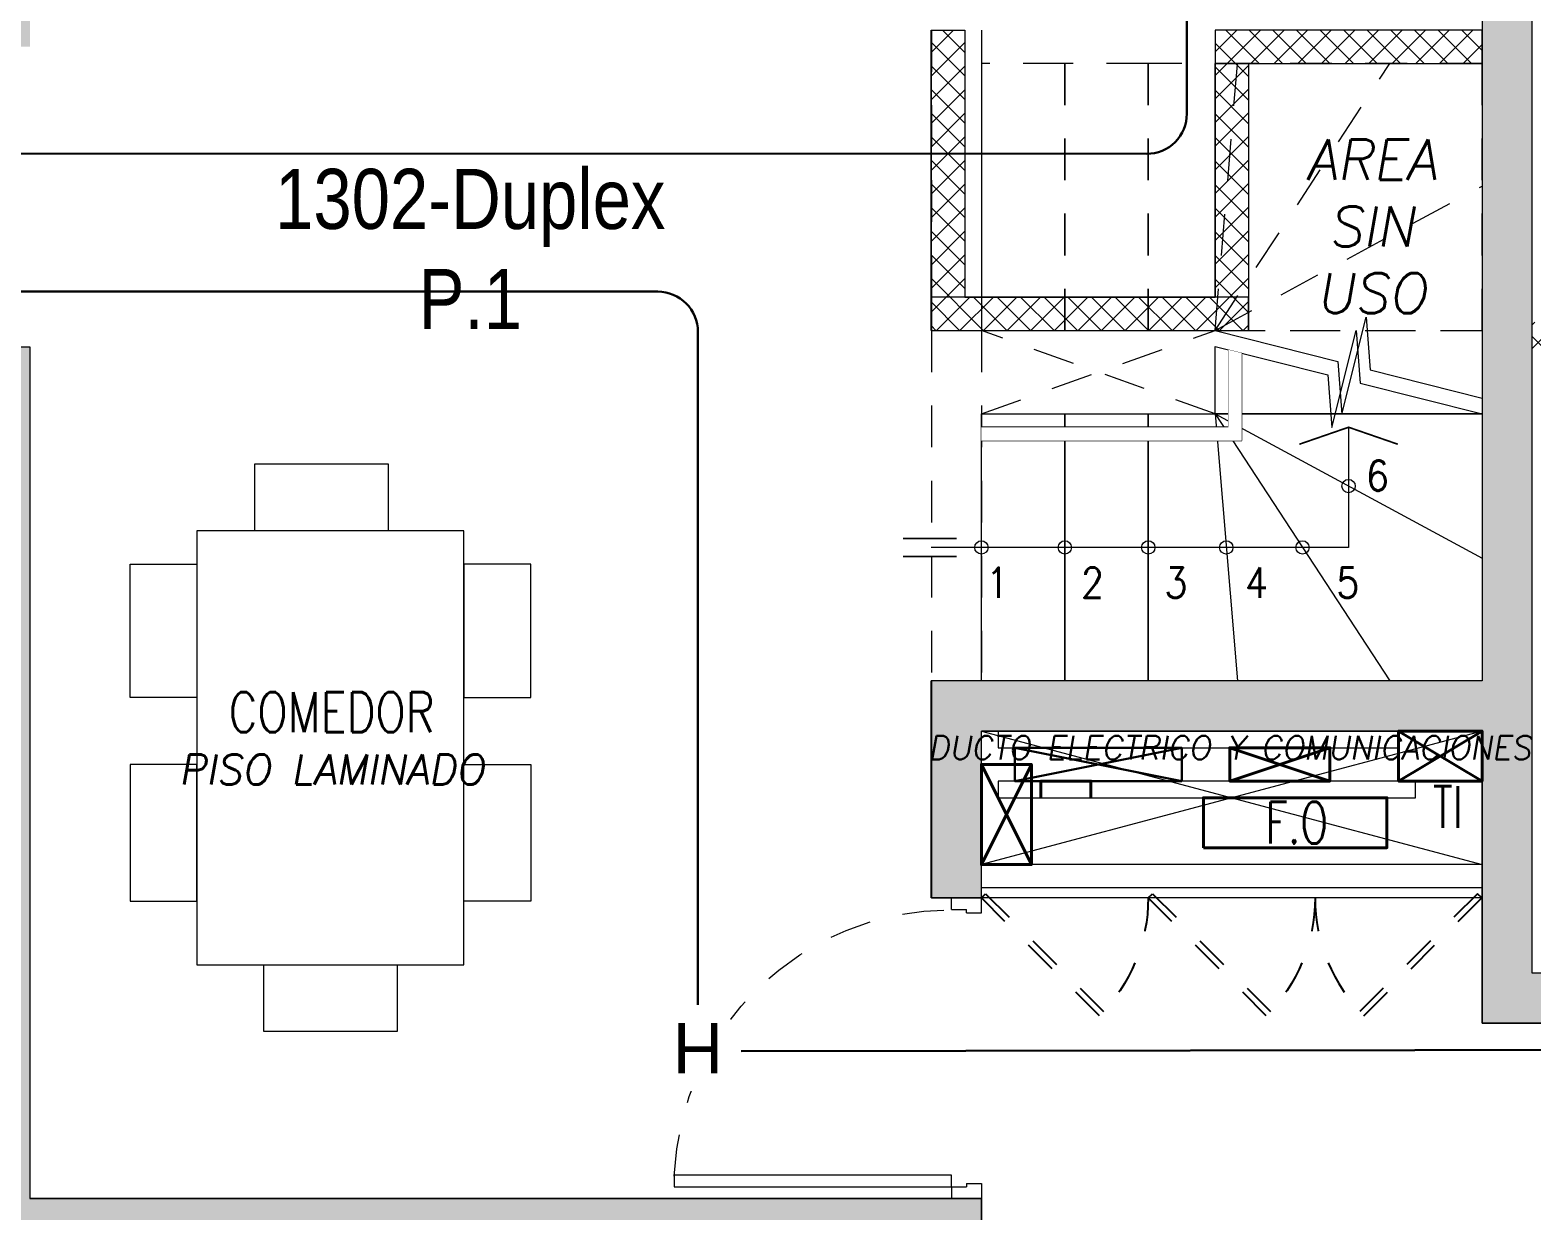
# Model space of a CAD drawing. Header units: millimetres. Extents: x -3 to 53, y -110 to 39.
# Drawn here: x 6 to 10.499, y -48.07 to -44.532 of the extents above; entities that cross this region are included whole.
import ezdxf
from ezdxf import colors
from ezdxf.entities.mleader import LeaderData, LeaderLine
from ezdxf.enums import TextEntityAlignment as Align
from ezdxf.math import Vec2, Vec3

# ---------------------------------------------------------------- set-up
doc = ezdxf.new("R2010")
doc.units = ezdxf.units.MM
doc.set_wipeout_variables(frame=1)
doc.linetypes.add('HIDDEN', pattern=[0.375, 0.25, -0.125])
doc.linetypes.add('HIDDEN2', pattern=[0.1875, 0.125, -0.0625])
for name, color, linetype in [('A-BARANDAS', 8, 'Continuous'), ('A-EST HATCH', 8, 'Continuous'), ('A-EST PLACAS', 8, 'Continuous'), ('A-EST VIGAS', 8, 'HIDDEN2'), ('A-LINEAS', 8, 'Continuous'), ('A-MURO BAJO', 8, 'Continuous'), ('A-MURO_P10', 8, 'Continuous'), ('A-NUMERACIONDEP', 8, 'Continuous'), ('A-PROYECCIONES', 8, 'HIDDEN2'), ('A-TEXTO-ACABADO PISO', 8, 'Continuous'), ('A-TEXTO-INDICACIONES', 8, 'Continuous'), ('DLP_MOBILIARIO', 8, 'Continuous'), ('DLP_TEXTO AMBIENTE', 8, 'Continuous')]:
    doc.layers.add(name, color=color, linetype=linetype)
for name, color, linetype, lineweight in [('A-MUROS', 8, 'Continuous', 30), ('MQ.BANDEJA DE COMUNICACIONES', 8, 'Continuous', 40), ('MQ.BANDEJA ELECTRICA', 8, 'Continuous', 30), ('MQ.CANALI DYA', 3, 'LINEAPERPEN', 30), ('MQ.DETECTOR HUMO', 5, 'Continuous', 30), ('MQ.PRENSAESTOPA', 8, 'Continuous', 40), ('MQ.TEXTO GENERAL', 255, 'Continuous', 40)]:
    doc.layers.add(name, color=color, linetype=linetype, lineweight=lineweight)
doc.styles.add('MQTEXTO', font='romans.shx')
doc.styles.add('R80', font='ARIALN.TTF', dxfattribs={"height": 2.03})
doc.styles.add('ROMANS', font='ROMANS.shx', dxfattribs={"oblique": 10})
doc.styles.get("Standard").update_dxf_attribs({"font": 'arial.ttf'})
doc.linetypes.add('LINEAPERPEN', pattern='A,0.75,-0.2,["I",Standard,S=0.12,R=0.09,X=0,Y=-0.06],-0.25', length=1.2)

# ---------------------------------------------------------------- blocks, each defined once
blk = doc.blocks.new('_Dot')
at = {"color": 0, "linetype": 'ByBlock', "lineweight": -2}
blk.add_line((-0.5, 0), (-1, 0), dxfattribs=at)
at = {"color": 0, "linetype": 'ByBlock', "const_width": 0.5}
blk.add_lwpolyline([(-0.25, 0, 1), (0.25, 0, 1)], format="xyb", close=True, dxfattribs=at)
blk = doc.blocks.new('EST.P11')
at = {"layer": 'A-EST HATCH', "lineweight": 0}
h = blk.add_hatch(color=8, dxfattribs=at)
h.dxf.hatch_style = 1
h.paths.add_polyline_path([(10.5, -2.74), (10.5, 3.375), (12.15, 3.375), (12.15, 3.525), (10.35, 3.525), (10.35, 2.65), (8.85, 2.65), (8.85, 3.15), (8.7, 3.15), (8.7, 2.5), (10.35, 2.5), (10.35, -2.74)])
h.paths.add_polyline_path([(18.45, 7.325), (20.05, 7.325), (20.05, 10.425), (18.85, 10.425), (18.85, 10.575), (20.2, 10.575), (20.2, 7.175), (18.45, 7.175)])
h.paths.add_polyline_path([(17.65, 10.575), (17.5, 10.575), (17.5, 7.175), (17.65, 7.175)])
h.paths.add_polyline_path([(11.85, 11.05), (11.85, 10.9), (12, 10.9), (12, 7.825), (12.15, 7.825), (12.15, 11.05)])
h.paths.add_polyline_path([(22.45, 4.725), (13.05, 4.725), (13.05, 4.875), (16.6, 4.875), (16.6, 6.275), (16.8, 6.275), (16.8, 4.875), (19.7, 4.875), (19.7, 6.275), (19.85, 6.275), (19.85, 4.875), (22.25, 4.875), (22.25, 6.125), (20.6, 6.125), (20.6, 6.275), (22.875, 6.275), (22.875, 6.125), (22.45, 6.125)])
h.paths.add_polyline_path([(15.1, 10.425), (15.1, 7.325), (16.7, 7.325), (16.7, 7.175), (14.95, 7.175), (14.95, 10.575), (16.3, 10.575), (16.3, 10.425)])
h.paths.add_polyline_path([(10.35, 5.75), (8.7, 5.75), (8.7, 5.1), (8.85, 5.1), (8.85, 5.6), (10.35, 5.6), (10.35, 4.725), (12.15, 4.725), (12.15, 4.875), (10.5, 4.875), (10.5, 10.99), (10.35, 10.99)])
h.paths.add_polyline_path([(5.85, 10.9), (5.25, 10.9), (5.25, 11.05), (6, 11.05), (6, 7.65), (4.85, 7.65), (4.85, 7.8), (5.85, 7.8)])
h.paths.add_polyline_path([(4.05, 11.05), (4.05, 7.65), (3.9, 7.65), (3.9, 11.05)])
h.paths.add_polyline_path([(3.1, 7.8), (1.5, 7.8), (1.5, 10.9), (2.7, 10.9), (2.7, 11.05), (1.35, 11.05), (1.35, 7.65), (3.1, 7.65)])
h.paths.add_polyline_path([(4.05, -2.8), (4.05, 0.6), (3.9, 0.6), (3.9, -2.8)])
h.paths.add_polyline_path([(3.1, 0.45), (1.5, 0.45), (1.5, -2.65), (2.7, -2.65), (2.7, -2.8), (1.35, -2.8), (1.35, 0.6), (3.1, 0.6)])
h.paths.add_polyline_path([(8.7, -0.35), (8.85, -0.35), (8.85, -2.65), (9, -2.65), (9, -2.8), (8.7, -2.8)])
h.paths.add_polyline_path([(18.45, 0.925), (20.05, 0.925), (20.05, -2.175), (18.85, -2.175), (18.85, -2.325), (20.2, -2.325), (20.2, 1.075), (18.45, 1.075)])
h.paths.add_polyline_path([(17.65, -2.325), (17.5, -2.325), (17.5, 1.075), (17.65, 1.075)])
h.paths.add_polyline_path([(12.15, -2.8), (11.85, -2.8), (11.85, -2.65), (12, -2.65), (12, 0.425), (12.15, 0.425)])
h.paths.add_polyline_path([(15.1, -2.175), (15.1, 0.925), (16.7, 0.925), (16.7, 1.075), (14.95, 1.075), (14.95, -2.325), (16.3, -2.325), (16.3, -2.175)])
h.paths.add_polyline_path([(6, -2.8), (6, 0.6), (4.85, 0.6), (4.85, 0.45), (5.85, 0.45), (5.85, -2.65), (5.25, -2.65), (5.25, -2.8)])
h.paths.add_polyline_path([(3.0968, 5.55), (2.95, 5.55), (2.95, 6.75), (5.1, 6.75), (5.1, 6.6), (4.65, 6.6), (4.65, 5), (4.45, 5), (4.45, 6.6), (3.1, 6.6), (3.1, 5.55)], flags=17)
h.paths.add_polyline_path([(3.0968, 2.7), (2.95, 2.7), (2.95, 1.5), (5.1, 1.5), (5.1, 1.65), (4.65, 1.65), (4.65, 3.25), (4.45, 3.25), (4.45, 1.65), (3.1, 1.65), (3.1, 2.7)], flags=17)
h.paths.add_polyline_path([(8.8501, 4.2), (6, 4.2), (6, 6.75), (5.85, 6.75), (5.85, 4.2), (3.1, 4.2), (3.1, 4.8), (2.95, 4.8), (2.95, 4.2), (0.15, 4.2), (0.15, 8.25), (0, 8.25), (0, 0), (0.15, 0), (0.15, 4.05), (2.95, 4.05), (2.95, 3.45), (3.1, 3.45), (3.1, 4.05), (5.85, 4.05), (5.85, 1.5), (6, 1.5), (6, 4.05), (8.8501, 4.05)])
h.paths.add_polyline_path([(8.7, 11.05), (8.7, 8.6), (8.85, 8.6), (8.85, 10.9), (9, 10.9), (9, 11.05)])
h.paths.add_polyline_path([(22.9, 4.725), (25, 4.725), (25, 4.875), (23.05, 4.875), (23.05, 8.575), (25, 8.575), (25, 8.725), (23.05, 8.725), (23.05, 10.575), (22.2, 10.575), (22.2, 10.425), (22.9, 10.425)])
h.paths.add_polyline_path([(26.7, 4.725), (26.85, 4.725), (26.85, 8.725), (26.7, 8.725)])
h.paths.add_polyline_path([(47.1, 1.5), (45.2, 1.5), (45.2, 1.65), (46.95, 1.65), (46.95, 4.05), (41.1999, 4.05), (41.1999, 4.2), (46.95, 4.2), (46.95, 6.6), (45.2, 6.6), (45.2, 6.75), (47.1, 6.75)])
h.paths.add_polyline_path([(24.05, 3.525), (25.9, 3.525), (25.9, 3.375), (24.05, 3.375)], flags=17)
h.paths.add_polyline_path([(21.05, 1.975), (21.05, 2.125), (22.85, 2.125), (22.85, 3.375), (20.3, 3.375), (20.3, 1.975), (20.15, 1.975), (20.15, 3.375), (16.8, 3.375), (16.8, 1.975), (16.6, 1.975), (16.6, 3.375), (13.05, 3.375), (13.05, 3.525), (23.05, 3.525), (23.05, 1.975)])
h.paths.add_polyline_path([(23.05, 1.95), (23.05, -1.775), (26.7, -1.775), (26.7, 0.875), (24.35, 0.875), (24.35, 1.425), (24.05, 1.425), (24.05, 1.575), (24.5, 1.575), (24.5, 1.025), (26.7, 1.025), (26.7, 3.525), (26.85, 3.525), (26.85, -1.925), (23.05, -1.925), (23.05, -2.325), (22.2, -2.325), (22.2, -2.175), (22.9, -2.175), (22.9, 1.95)])
h.paths.add_polyline_path([(43.75, 7.8), (45.35, 7.8), (45.35, 7.6), (43.75, 7.6)])
h.paths.add_polyline_path([(43.75, 0.65), (45.35, 0.65), (45.35, 0.45), (43.75, 0.45)])
h.paths.add_polyline_path([(30.85, 2.375), (30.85, 3.525), (29.75, 3.525), (29.75, 2.375), (29.9, 2.375), (29.9, 3.375), (30.75, 3.375), (30.75, 2.375)])
h.paths.add_polyline_path([(39.5497, 4.875), (39.5497, 4.725), (39.7, 4.725), (39.7, 5.6), (41.1999, 5.6), (41.1999, 5.1009), (41.35, 5.1009), (41.35, 5.75), (39.7, 5.75), (39.7, 7.75), (39.55, 7.75), (39.55, 4.875)])
edge = h.paths.add_edge_path()
edge.add_line((30.85, 4.725), (30.85, 4.875))
edge.add_line((30.85, 4.875), (30.85, 5.875))
edge.add_line((30.85, 5.875), (30.75, 5.875))
edge.add_line((30.75, 5.875), (30.75, 4.875))
edge.add_line((30.75, 4.875), (30.35, 4.875))
edge.add_line((30.35, 4.875), (30.35, 5.875))
edge.add_line((30.35, 5.875), (30.2, 5.875))
edge.add_line((30.2, 5.875), (30.2, 4.725))
edge.add_line((30.2, 4.725), (30.85, 4.725))
h.paths.add_polyline_path([(33.45, 5.55), (33.45, 4.95), (33.25, 4.95), (33.25, 5.55), (33.3, 5.55), (33.3, 7.7501), (33.45, 7.7501)])
h.paths.add_polyline_path([(33.45, 2.7), (33.45, 3.3), (33.25, 3.3), (33.25, 2.7), (33.3, 2.7), (33.3, 0.4999), (33.45, 0.4999)])
at = {"layer": 'A-EST PLACAS', "color": 8, "lineweight": 0}
for points in [[(10.35, 5.75), (8.7, 5.75), (8.7, 5.1), (8.85, 5.1), (8.85, 5.6), (10.35, 5.6), (10.35, 4.725), (12.15, 4.725), (12.15, 4.875), (10.5, 4.875), (10.5, 10.99), (10.35, 10.99)], [(8.8501, 4.2), (6, 4.2), (6, 6.75), (5.85, 6.75), (5.85, 4.2), (3.1, 4.2), (3.1, 4.8), (2.95, 4.8), (2.95, 4.2), (0.15, 4.2), (0.15, 8.25), (0, 8.25), (0, 0), (0.15, 0), (0.15, 4.05), (2.95, 4.05), (2.95, 3.45), (3.1, 3.45), (3.1, 4.05), (5.85, 4.05), (5.85, 1.5), (6, 1.5), (6, 4.05), (8.8501, 4.05)]]:
    blk.add_lwpolyline(points, close=True, dxfattribs=at)
at = {"layer": 'A-EST VIGAS', "color": 8, "lineweight": 0}
for p, q in [((8.7, 8.6), (8.7, 5.75)), ((8.85, 8.6), (8.85, 5.75))]:
    blk.add_line(p, q, dxfattribs=at)
blk = doc.blocks.new('TEXTO AMBIENTES P11')
at = {"layer": 'A-TEXTO-ACABADO PISO', "color": 8, "lineweight": 0, "insert": (5.5532, -5.52), "char_height": 0.09, "attachment_point": 2, "style": 'ROMANS'}
blk.add_mtext_dynamic_manual_height_columns('PISO LAMINADO', width=1.20225, gutter_width=12.5, heights=[0], dxfattribs=at)
at = {"layer": 'DLP_TEXTO AMBIENTE', "color": 8, "lineweight": 0, "style": 'ROMANS', "width": 0.8}
blk.add_text('COMEDOR', height=0.12, dxfattribs=at).set_placement((5.5533, -5.4534), align=Align.CENTER)
at = {"layer": 'DLP_TEXTO AMBIENTE', "color": 8, "lineweight": 0, "insert": (8.6677, -3.6783, 0), "char_height": 0.12, "width": 0.588602, "attachment_point": 2, "style": 'ROMANS'}
blk.add_mtext('AREA SIN USO', dxfattribs=at)
blk = doc.blocks.new('TEXTO DUCTOS PT')
at = {"layer": 'A-TEXTO-INDICACIONES', "insert": (8.2438, -5.4998, 0), "char_height": 0.07, "width": 1.819876, "attachment_point": 5, "style": 'ROMANS'}
blk.add_mtext('\\pxsm1,qc,t16;DUCTO ELECTRICO Y COMUNICACIONES', dxfattribs=at)
blk = doc.blocks.new('*U143')
at = {"color": 8, "lineweight": 0}
for p, q in [((0.01, 0.855), (0.01, 0.9)), ((0.1, 0.865), (0.1, 0.9)), ((0.055, 0.855), (0.01, 0.855)), ((0.1, 0.865), (0.055, 0.865)), ((0.055, 0.855), (0.055, 0.865)), ((0.055, 0.045), (0.01, 0.045)), ((0.01, 0.045), (0.01, 0)), ((0.055, 0.045), (0.055, 0.035)), ((0.1, 0.035), (0.055, 0.035)), ((0.1, 0.035), (0.1, 0))]:
    blk.add_line(p, q, dxfattribs=at)
blk.add_lwpolyline([(0.93, 0.07), (0.93, 0.035), (0.1, 0.035), (0.1, 0.07)], close=True, dxfattribs=at)
at = {"color": 8, "linetype": 'HIDDEN2', "lineweight": 0}
blk.add_arc((0.0995, 0.0339), 0.8311, 2.2301, 89.9672, dxfattribs=at)
blk = doc.blocks.new('A$Cb5611ba7')
at = {"color": 8, "lineweight": 0}
for points in [[(0.1, 0.2), (0.1, 0), (0.5, 0), (0.5, 0.2)], [(1.11, 0.2), (1.11, 0), (0.7, 0), (0.7, 0.2)], [(0, 0), (0, -0.8), (1.3, -0.8), (1.3, 0)], [(1.5, -0.6), (1.3, -0.6), (1.3, -0.2), (1.5, -0.2)], [(0.1, -1), (0.1, -0.8), (0.5, -0.8), (0.5, -1)], [(1.11, -1), (1.11, -0.8), (0.7, -0.8), (0.7, -1)]]:
    blk.add_lwpolyline(points, close=True, dxfattribs=at)
blk = doc.blocks.new('ESC1')
at = {"layer": 'A-BARANDAS', "color": 8, "lineweight": 0}
blk.add_lwpolyline([(-0.76, 0.9923), (-0.76, 0.76), (-1.5, 0.76), (-1.5, 0.72), (-0.72, 0.72), (-0.72, 0.9821)], dxfattribs=at)
at = {"layer": 'A-LINEAS', "color": 8, "linetype": 'Continuous', "lineweight": 0}
for points in [[(-0.8, 1.05), (-0.4323, 0.9569), (-0.4206, 0.7993), (-0.347, 1.0901), (-0.3353, 0.9324), (0, 0.8475)], [(-0.8, 1.0024), (-0.4622, 0.9169), (-0.4506, 0.7592), (-0.377, 1.0501), (-0.3653, 0.8924), (-0.0003, 0.8)], [(-0.4, 0.7601), (-0.4, 0.4), (-1.65, 0.4)]]:
    blk.add_lwpolyline(points, dxfattribs=at)
at = {"layer": 'A-LINEAS', "color": 8, "lineweight": 0, "const_width": 0.005}
for points in [[(-0.2526, 0.7092), (-0.4, 0.7601), (-0.5474, 0.7092)], [(-1.5742, 0.4271), (-1.7349, 0.4271)], [(-1.5742, 0.3729), (-1.7349, 0.3729)]]:
    blk.add_lwpolyline(points, dxfattribs=at)
at = {"layer": 'A-LINEAS', "color": 8, "linetype": 'Continuous', "lineweight": 0}
for centre in [(-0.4, 0.5839), (-1.5, 0.4), (-1.25, 0.4), (-1, 0.4), (-0.7663, 0.4), (-0.5381, 0.4)]:
    blk.add_circle(centre, 0.02, dxfattribs=at)
at = {"layer": 'A-MURO BAJO', "color": 8, "lineweight": 0}
for points in [[(-0.0003, 0.8), (-0.8, 0.8), (-0.8, 1.0024)], [(-0.8, 0.8), (-0.7326, 0)], [(-0.8, 0.8), (-0.2763, 0)], [(-0.8, 0.8), (0, 0.3675)]]:
    blk.add_lwpolyline(points, dxfattribs=at)
for points in [[(-1.5, 0.8), (-1.25, 0.8), (-1.25, 0), (-1.5, 0)], [(-1.25, 0.8), (-1, 0.8), (-1, 0), (-1.25, 0)], [(-1, 0.8), (0, 0.8), (0, 0), (-1, 0)]]:
    blk.add_lwpolyline(points, close=True, dxfattribs=at)
at = {"layer": 'A-PROYECCIONES', "color": 8, "lineweight": 0}
for points in [[(-1.5, 1.05), (-1.25, 1.05), (-1.25, 1.85), (-1.5, 1.85)], [(-1.25, 1.05), (-1, 1.05), (-1, 1.85), (-1.25, 1.85)], [(-1, 1.05), (0, 1.05), (0, 1.85), (-1, 1.85)]]:
    blk.add_lwpolyline(points, close=True, dxfattribs=at)
for points in [[(-0.8, 1.05), (-0.7326, 1.85)], [(-0.8, 1.05), (-0.2763, 1.85)], [(-0.8, 1.05), (0, 1.4825)], [(-1.5, 1.05), (-1.5, 0.8), (-0.8, 1.05)], [(-0.8, 0.8), (-1.5, 1.05)], [(-0.8, 1.05), (0, 1.05), (0, 0.8475)]]:
    blk.add_lwpolyline(points, dxfattribs=at)
at = {"color": 8, "lineweight": 0}
blk.add_wipeout([(-1.5, 0.76), (-1.5, 0.72), (-0.72, 0.72), (-0.72, 0.9821), (-0.76, 0.9923), (-0.76, 0.76)], dxfattribs=at).dxf.layer = 'A-BARANDAS'
blk = doc.blocks.new('*U140')
at = {"linetype": 'HIDDEN', "ltscale": 0.2}
for p, q in [((0.3534, 0.3534), (0, 0)), ((0.0127, -0.0127), (0.3656, 0.3401)), ((0, 0), (0.0127, -0.0127))]:
    blk.add_line(p, q, dxfattribs=at)
blk.add_arc((0, 0), 0.4995, 0, 45, dxfattribs=at)
blk = doc.blocks.new('DPTO 65_D1')
at = {"layer": 'A-LINEAS', "color": 8, "lineweight": 0}
for p, q in [((1.4999, 1.475), (-0.0001, 1.075)), ((0, 1.475), (1.4999, 1.075))]:
    blk.add_line(p, q, dxfattribs=at)
at = {"layer": 'A-MURO BAJO', "color": 8, "lineweight": 0}
blk.add_line((1.4999, 1.075), (-0.0001, 1.075), dxfattribs=at)
at = {"layer": 'A-MUROS', "color": 8, "lineweight": 0}
for p, q in [((-0.1501, 3.575), (-0.0501, 3.575)), ((1.4999, 1.475), (0, 1.475)), ((0, 0.975), (0, 1.475)), ((1.4999, 0.6), (1.4999, 1.475)), ((0, 0.975), (-0.1501, 0.975)), ((-2.8501, 0.075), (0, 0.075)), ((0, 0.075), (0, -0.075))]:
    blk.add_line(p, q, dxfattribs=at)
at = {"layer": 'DLP_MOBILIARIO', "color": 8, "lineweight": 0}
for p, q in [((1.4999, 1.005), (0, 1.005)), ((1.4999, 0.975), (0, 0.975))]:
    blk.add_line(p, q, dxfattribs=at)
blk.add_lwpolyline([(-1.7767, 2.0751), (-2.1767, 2.0751), (-2.1767, 2.2751), (-1.7767, 2.2751)], close=True, dxfattribs=at)
at = {"color": 8, "lineweight": 0}
blk.add_blockref('ESC1', (1.4999, 1.625), dxfattribs=at)
at = {"layer": 'A-PROYECCIONES', "color": 8, "lineweight": 0, "ltscale": 0.25, "xscale": -1, "rotation": 180}
for p in [(0, 0.975), (0.5, 0.975)]:
    blk.add_blockref('*U140', p, dxfattribs=at)
at = {"layer": 'A-PROYECCIONES', "color": 8, "lineweight": 0, "ltscale": 0.25, "rotation": 180}
blk.add_blockref('*U140', (1.499, 0.975), dxfattribs=at)
at = {"layer": 'DLP_MOBILIARIO', "color": 8, "lineweight": 0, "rotation": 270}
blk.add_blockref('A$Cb5611ba7', (-1.5501, 2.0751), dxfattribs=at)
at = {"layer": 'DLP_MOBILIARIO', "color": 8, "lineweight": 0, "xscale": -1}
blk.add_blockref('*U143', (0.01, 0.075), dxfattribs=at)
at = {"layer": 'A-MUROS', "color": 8, "lineweight": 0}
for p, q in [((-0.1501, 2.675), (-0.1501, 3.575)), ((-0.0501, 3.575), (-0.0501, 2.775)), ((0.6999, 3.575), (0.6999, 2.775)), ((0.7999, 3.475), (0.7999, 2.675)), ((0.7999, 3.475), (1.4999, 3.475)), ((1.4999, 3.4751), (1.4999, 1.625)), ((-0.0501, 2.775), (0.6999, 2.775)), ((-0.1501, 2.675), (0.7999, 2.675)), ((1.4999, 1.625), (-0.1501, 1.625)), ((-0.1501, 0.975), (-0.1501, 1.625))]:
    blk.add_line(p, q, dxfattribs=at)
blk = doc.blocks.new('DPTO 75_D1')
at = {"layer": 'A-MUROS', "color": 8, "lineweight": 0}
blk.add_line((0, 0), (-1.8, 0), dxfattribs=at)
blk = doc.blocks.new('TEXTO NOTAS P11')
at = {"layer": 'A-TEXTO-INDICACIONES', "style": 'ROMANS', "width": 0.9}
for s, p in [('6', (8.7212, -4.73)), ('1', (7.5827, -5.0505)), ('2', (7.8674, -5.0505)), ('3', (8.1174, -5.0505)), ('4', (8.3588, -5.0505)), ('5', (8.6324, -5.0505))]:
    blk.add_text(s, height=0.09, dxfattribs=at).set_placement(p, align=Align.RIGHT)
blk = doc.blocks.new('DETECTOR DE HUMO 1 EN 75')
blk.add_wipeout([(0.13, 0.13), (0.13, 0.1316), (0.13, 0.1333), (0.1299, 0.1349), (0.1298, 0.1365), (0.1297, 0.1382), (0.1296, 0.1398), (0.1295, 0.1414), (0.1293, 0.143), (0.1292, 0.1447), (0.129, 0.1463), (0.1288, 0.1479), (0.1285, 0.1495), (0.1283, 0.1511), (0.128, 0.1528), (0.1277, 0.1544), (0.1274, 0.156), (0.127, 0.1576), (0.1267, 0.1592), (0.1263, 0.1607), (0.1259, 0.1623), (0.1255, 0.1639), (0.1251, 0.1655), (0.1246, 0.1671), (0.1241, 0.1686), (0.1236, 0.1702), (0.1231, 0.1717), (0.1226, 0.1733), (0.122, 0.1748), (0.1215, 0.1763), (0.1209, 0.1779), (0.1203, 0.1794), (0.1196, 0.1809), (0.119, 0.1824), (0.1183, 0.1839), (0.1176, 0.1854), (0.1169, 0.1868), (0.1162, 0.1883), (0.1155, 0.1897), (0.1147, 0.1912), (0.1139, 0.1926), (0.1131, 0.1941), (0.1123, 0.1955), (0.1115, 0.1969), (0.1106, 0.1983), (0.1098, 0.1997), (0.1089, 0.201), (0.108, 0.2024), (0.1071, 0.2037), (0.1061, 0.2051), (0.1052, 0.2064), (0.1042, 0.2077), (0.1032, 0.209), (0.1022, 0.2103), (0.1012, 0.2116), (0.1002, 0.2129), (0.0991, 0.2141), (0.0981, 0.2154), (0.097, 0.2166), (0.0959, 0.2178), (0.0948, 0.219), (0.0936, 0.2202), (0.0925, 0.2213), (0.0913, 0.2225), (0.0902, 0.2236), (0.089, 0.2248), (0.0878, 0.2259), (0.0866, 0.227), (0.0854, 0.2281), (0.0841, 0.2291), (0.0829, 0.2302), (0.0816, 0.2312), (0.0803, 0.2322), (0.079, 0.2332), (0.0777, 0.2342), (0.0764, 0.2352), (0.0751, 0.2361), (0.0737, 0.2371), (0.0724, 0.238), (0.071, 0.2389), (0.0697, 0.2398), (0.0683, 0.2406), (0.0669, 0.2415), (0.0655, 0.2423), (0.0641, 0.2431), (0.0626, 0.2439), (0.0612, 0.2447), (0.0597, 0.2455), (0.0583, 0.2462), (0.0568, 0.2469), (0.0554, 0.2476), (0.0539, 0.2483), (0.0524, 0.249), (0.0509, 0.2496), (0.0494, 0.2503), (0.0479, 0.2509), (0.0463, 0.2515), (0.0448, 0.252), (0.0433, 0.2526), (0.0417, 0.2531), (0.0402, 0.2536), (0.0386, 0.2541), (0.0371, 0.2546), (0.0355, 0.2551), (0.0339, 0.2555), (0.0323, 0.2559), (0.0307, 0.2563), (0.0292, 0.2567), (0.0276, 0.257), (0.026, 0.2574), (0.0244, 0.2577), (0.0228, 0.258), (0.0211, 0.2583), (0.0195, 0.2585), (0.0179, 0.2588), (0.0163, 0.259), (0.0147, 0.2592), (0.013, 0.2593), (0.0114, 0.2595), (0.0098, 0.2596), (0.0082, 0.2597), (0.0065, 0.2598), (0.0049, 0.2599), (0.0033, 0.26), (0.0016, 0.26), (0, 0.26), (-0.0016, 0.26), (-0.0033, 0.26), (-0.0049, 0.2599), (-0.0065, 0.2598), (-0.0082, 0.2597), (-0.0098, 0.2596), (-0.0114, 0.2595), (-0.013, 0.2593), (-0.0147, 0.2592), (-0.0163, 0.259), (-0.0179, 0.2588), (-0.0195, 0.2585), (-0.0211, 0.2583), (-0.0228, 0.258), (-0.0244, 0.2577), (-0.026, 0.2574), (-0.0276, 0.257), (-0.0292, 0.2567), (-0.0307, 0.2563), (-0.0323, 0.2559), (-0.0339, 0.2555), (-0.0355, 0.2551), (-0.0371, 0.2546), (-0.0386, 0.2541), (-0.0402, 0.2536), (-0.0417, 0.2531), (-0.0433, 0.2526), (-0.0448, 0.252), (-0.0463, 0.2515), (-0.0479, 0.2509), (-0.0494, 0.2503), (-0.0509, 0.2496), (-0.0524, 0.249), (-0.0539, 0.2483), (-0.0554, 0.2476), (-0.0568, 0.2469), (-0.0583, 0.2462), (-0.0597, 0.2455), (-0.0612, 0.2447), (-0.0626, 0.2439), (-0.0641, 0.2431), (-0.0655, 0.2423), (-0.0669, 0.2415), (-0.0683, 0.2406), (-0.0697, 0.2398), (-0.071, 0.2389), (-0.0724, 0.238), (-0.0737, 0.2371), (-0.0751, 0.2361), (-0.0764, 0.2352), (-0.0777, 0.2342), (-0.079, 0.2332), (-0.0803, 0.2322), (-0.0816, 0.2312), (-0.0829, 0.2302), (-0.0841, 0.2291), (-0.0854, 0.2281), (-0.0866, 0.227), (-0.0878, 0.2259), (-0.089, 0.2248), (-0.0902, 0.2236), (-0.0913, 0.2225), (-0.0925, 0.2213), (-0.0936, 0.2202), (-0.0948, 0.219), (-0.0959, 0.2178), (-0.097, 0.2166), (-0.0981, 0.2154), (-0.0991, 0.2141), (-0.1002, 0.2129), (-0.1012, 0.2116), (-0.1022, 0.2103), (-0.1032, 0.209), (-0.1042, 0.2077), (-0.1052, 0.2064), (-0.1061, 0.2051), (-0.1071, 0.2037), (-0.108, 0.2024), (-0.1089, 0.201), (-0.1098, 0.1997), (-0.1106, 0.1983), (-0.1115, 0.1969), (-0.1123, 0.1955), (-0.1131, 0.1941), (-0.1139, 0.1926), (-0.1147, 0.1912), (-0.1155, 0.1897), (-0.1162, 0.1883), (-0.1169, 0.1868), (-0.1176, 0.1854), (-0.1183, 0.1839), (-0.119, 0.1824), (-0.1196, 0.1809), (-0.1203, 0.1794), (-0.1209, 0.1779), (-0.1215, 0.1763), (-0.122, 0.1748), (-0.1226, 0.1733), (-0.1231, 0.1717), (-0.1236, 0.1702), (-0.1241, 0.1686), (-0.1246, 0.1671), (-0.1251, 0.1655), (-0.1255, 0.1639), (-0.1259, 0.1623), (-0.1263, 0.1607), (-0.1267, 0.1592), (-0.127, 0.1576), (-0.1274, 0.156), (-0.1277, 0.1544), (-0.128, 0.1528), (-0.1283, 0.1511), (-0.1285, 0.1495), (-0.1288, 0.1479), (-0.129, 0.1463), (-0.1292, 0.1447), (-0.1293, 0.143), (-0.1295, 0.1414), (-0.1296, 0.1398), (-0.1297, 0.1382), (-0.1298, 0.1365), (-0.1299, 0.1349), (-0.13, 0.1333), (-0.13, 0.1316), (-0.13, 0.13), (-0.13, 0.1284), (-0.13, 0.1267), (-0.1299, 0.1251), (-0.1298, 0.1235), (-0.1297, 0.1218), (-0.1296, 0.1202), (-0.1295, 0.1186), (-0.1293, 0.117), (-0.1292, 0.1153), (-0.129, 0.1137), (-0.1288, 0.1121), (-0.1285, 0.1105), (-0.1283, 0.1089), (-0.128, 0.1072), (-0.1277, 0.1056), (-0.1274, 0.104), (-0.127, 0.1024), (-0.1267, 0.1008), (-0.1263, 0.0993), (-0.1259, 0.0977), (-0.1255, 0.0961), (-0.1251, 0.0945), (-0.1246, 0.0929), (-0.1241, 0.0914), (-0.1236, 0.0898), (-0.1231, 0.0883), (-0.1226, 0.0867), (-0.122, 0.0852), (-0.1215, 0.0837), (-0.1209, 0.0821), (-0.1203, 0.0806), (-0.1196, 0.0791), (-0.119, 0.0776), (-0.1183, 0.0761), (-0.1176, 0.0746), (-0.1169, 0.0732), (-0.1162, 0.0717), (-0.1155, 0.0703), (-0.1147, 0.0688), (-0.1139, 0.0674), (-0.1131, 0.0659), (-0.1123, 0.0645), (-0.1115, 0.0631), (-0.1106, 0.0617), (-0.1098, 0.0603), (-0.1089, 0.059), (-0.108, 0.0576), (-0.1071, 0.0563), (-0.1061, 0.0549), (-0.1052, 0.0536), (-0.1042, 0.0523), (-0.1032, 0.051), (-0.1022, 0.0497), (-0.1012, 0.0484), (-0.1002, 0.0471), (-0.0991, 0.0459), (-0.0981, 0.0446), (-0.097, 0.0434), (-0.0959, 0.0422), (-0.0948, 0.041), (-0.0936, 0.0398), (-0.0925, 0.0387), (-0.0913, 0.0375), (-0.0902, 0.0364), (-0.089, 0.0352), (-0.0878, 0.0341), (-0.0866, 0.033), (-0.0854, 0.0319), (-0.0841, 0.0309), (-0.0829, 0.0298), (-0.0816, 0.0288), (-0.0803, 0.0278), (-0.079, 0.0268), (-0.0777, 0.0258), (-0.0764, 0.0248), (-0.0751, 0.0239), (-0.0737, 0.0229), (-0.0724, 0.022), (-0.071, 0.0211), (-0.0697, 0.0202), (-0.0683, 0.0194), (-0.0669, 0.0185), (-0.0655, 0.0177), (-0.0641, 0.0169), (-0.0626, 0.0161), (-0.0612, 0.0153), (-0.0597, 0.0145), (-0.0583, 0.0138), (-0.0568, 0.0131), (-0.0554, 0.0124), (-0.0539, 0.0117), (-0.0524, 0.011), (-0.0509, 0.0104), (-0.0494, 0.0097), (-0.0479, 0.0091), (-0.0463, 0.0085), (-0.0448, 0.008), (-0.0433, 0.0074), (-0.0417, 0.0069), (-0.0402, 0.0064), (-0.0386, 0.0059), (-0.0371, 0.0054), (-0.0355, 0.0049), (-0.0339, 0.0045), (-0.0323, 0.0041), (-0.0307, 0.0037), (-0.0292, 0.0033), (-0.0276, 0.003), (-0.026, 0.0026), (-0.0244, 0.0023), (-0.0228, 0.002), (-0.0211, 0.0017), (-0.0195, 0.0015), (-0.0179, 0.0012), (-0.0163, 0.001), (-0.0147, 0.0008), (-0.013, 0.0007), (-0.0114, 0.0005), (-0.0098, 0.0004), (-0.0082, 0.0003), (-0.0065, 0.0002), (-0.0049, 0.0001), (-0.0033, 0), (-0.0016, 0), (0, 0), (0.0016, 0), (0.0033, 0), (0.0049, 0.0001), (0.0065, 0.0002), (0.0082, 0.0003), (0.0098, 0.0004), (0.0114, 0.0005), (0.013, 0.0007), (0.0147, 0.0008), (0.0163, 0.001), (0.0179, 0.0012), (0.0195, 0.0015), (0.0211, 0.0017), (0.0228, 0.002), (0.0244, 0.0023), (0.026, 0.0026), (0.0276, 0.003), (0.0292, 0.0033), (0.0307, 0.0037), (0.0323, 0.0041), (0.0339, 0.0045), (0.0355, 0.0049), (0.0371, 0.0054), (0.0386, 0.0059), (0.0402, 0.0064), (0.0417, 0.0069), (0.0433, 0.0074), (0.0448, 0.008), (0.0463, 0.0085), (0.0479, 0.0091), (0.0494, 0.0097), (0.0509, 0.0104), (0.0524, 0.011), (0.0539, 0.0117), (0.0554, 0.0124), (0.0568, 0.0131), (0.0583, 0.0138), (0.0597, 0.0145), (0.0612, 0.0153), (0.0626, 0.0161), (0.0641, 0.0169), (0.0655, 0.0177), (0.0669, 0.0185), (0.0683, 0.0194), (0.0697, 0.0202), (0.071, 0.0211), (0.0724, 0.022), (0.0737, 0.0229), (0.0751, 0.0239), (0.0764, 0.0248), (0.0777, 0.0258), (0.079, 0.0268), (0.0803, 0.0278), (0.0816, 0.0288), (0.0829, 0.0298), (0.0841, 0.0309), (0.0854, 0.0319), (0.0866, 0.033), (0.0878, 0.0341), (0.089, 0.0352), (0.0902, 0.0364), (0.0913, 0.0375), (0.0925, 0.0387), (0.0936, 0.0398), (0.0948, 0.041), (0.0959, 0.0422), (0.097, 0.0434), (0.0981, 0.0446), (0.0991, 0.0459), (0.1002, 0.0471), (0.1012, 0.0484), (0.1022, 0.0497), (0.1032, 0.051), (0.1042, 0.0523), (0.1052, 0.0536), (0.1061, 0.0549), (0.1071, 0.0563), (0.108, 0.0576), (0.1089, 0.059), (0.1098, 0.0603), (0.1106, 0.0617), (0.1115, 0.0631), (0.1123, 0.0645), (0.1131, 0.0659), (0.1139, 0.0674), (0.1147, 0.0688), (0.1155, 0.0703), (0.1162, 0.0717), (0.1169, 0.0732), (0.1176, 0.0746), (0.1183, 0.0761), (0.119, 0.0776), (0.1196, 0.0791), (0.1203, 0.0806), (0.1209, 0.0821), (0.1215, 0.0837), (0.122, 0.0852), (0.1226, 0.0867), (0.1231, 0.0883), (0.1236, 0.0898), (0.1241, 0.0914), (0.1246, 0.0929), (0.1251, 0.0945), (0.1255, 0.0961), (0.1259, 0.0977), (0.1263, 0.0993), (0.1267, 0.1008), (0.127, 0.1024), (0.1274, 0.104), (0.1277, 0.1056), (0.128, 0.1072), (0.1283, 0.1089), (0.1285, 0.1105), (0.1288, 0.1121), (0.129, 0.1137), (0.1292, 0.1153), (0.1293, 0.117), (0.1295, 0.1186), (0.1296, 0.1202), (0.1297, 0.1218), (0.1298, 0.1235), (0.1299, 0.1251), (0.13, 0.1267), (0.13, 0.1284)]).dxf.layer = 'MQ.DETECTOR HUMO'
at = {"layer": 'MQ.DETECTOR HUMO'}
blk.add_text('H', height=0.15, rotation=180, dxfattribs=at).set_placement((0, 0.13), align=Align.MIDDLE_CENTER)
blk = doc.blocks.new('arq.')
at = {"layer": 'A-EST PLACAS', "color": 8}
blk.add_blockref('EST.P11', (101.2127, -50.3388), dxfattribs=at)
at = {"layer": 'A-TEXTO-INDICACIONES', "color": 8, "lineweight": 0}
blk.add_blockref('TEXTO DUCTOS PT', (102.5627, -39.2888), dxfattribs=at)
at = {"layer": 'DLP_TEXTO AMBIENTE', "color": 8}
blk.add_blockref('TEXTO AMBIENTES P11', (102.5627, -39.2888), dxfattribs=at)
at = {"layer": 'A-NUMERACIONDEP', "color": 8, "lineweight": 0}
ml = blk.add_multileader_mtext('Standard', dxfattribs=at)
ml.set_content('1302-Duplex P.1', color=8, style='R80')
ml.set_leader_properties(color=256)
ml.set_arrow_properties(name='DOT')
ml.build(insert=Vec2(0, 0))
ml.multileader.update_dxf_attribs({"leader_type": 0, "has_text_frame": 1, "text_left_attachment_type": 2, "text_right_attachment_type": 2, "dogleg_length": 0.36, "arrow_head_size": 0.06, "scale": 0.06})
ctx = ml.context
ctx.base_point, ctx.scale, ctx.char_height, ctx.arrow_head_size, ctx.landing_gap_size, ctx.plane_origin = Vec3(107.7335, -43.1699), 0.06, 0.18, 0.06, 0.06, Vec3(109.4967, -43.1743)
ctx.left_attachment, ctx.right_attachment, ctx.text_align_type = 2, 2, 1
notes = []
notes.append((ctx, [(0, (1, 1, 0), (107.6419, -43.1699), (1, 0), 0.0917, [(0, [(107.3553, -42.821)], 0, [])])]))
ctx.mtext.insert, ctx.mtext.rotation, ctx.mtext.width, ctx.mtext.alignment, ctx.mtext.flow_direction = Vec3(108.5314, -43.0546), 6.283185, 1.716032, 2, 5
for ctx, leaders in notes:
    for number, flags, end, landing, length, lines in leaders:
        leader = LeaderData()
        leader.index, (leader.has_last_leader_line, leader.has_dogleg_vector, leader.attachment_direction) = number, flags
        leader.last_leader_point, leader.dogleg_vector, leader.dogleg_length = Vec3(end), Vec3(landing), length
        for number, points, colour, breaks in lines:
            line = LeaderLine()
            line.index, line.vertices, line.color, line.breaks = number, Vec3.list(points), colors.encode_raw_color(colour), breaks
            leader.lines.append(line)
        ctx.leaders.append(leader)
at = {"color": 8}
blk.add_blockref('DPTO 65_D1', (110.0627, -46.2138), dxfattribs=at)
at = {"layer": 'A-MURO_P10', "color": 8, "lineweight": 0}
for points in [[(109.9127, -42.6389), (110.0127, -42.6389), (110.0127, -43.4389), (109.9127, -43.4389)], [(110.7627, -42.7388), (110.8627, -42.7388), (110.8627, -43.4389), (110.7627, -43.4389)], [(109.9127, -43.5389), (110.8627, -43.5389), (110.8627, -43.4389), (109.9127, -43.4389)]]:
    blk.add_lwpolyline(points, close=True, dxfattribs=at)
at = {"layer": 'MQ.BANDEJA DE COMUNICACIONES', "color": 8, "lineweight": 0, "elevation": 0}
for points in [[(110.1129, -44.7887), (111.3124, -44.7887), (111.3124, -44.7387), (110.1127, -44.7387), (110.1127, -44.7887)], [(110.1129, -44.9386), (111.3627, -44.9386), (111.3627, -44.8886), (110.1127, -44.8886), (110.1127, -44.9386)]]:
    blk.add_lwpolyline(points, dxfattribs=at)
at = {"layer": 'MQ.BANDEJA DE COMUNICACIONES', "color": 8, "elevation": 0}
for points in [[(110.8065, -44.8888), (110.8065, -44.7887), (111.1065, -44.7887), (111.1065, -44.8888), (110.8065, -44.8887), (111.1065, -44.7887), (111.1065, -44.8888), (110.8065, -44.7887)], [(110.2127, -45.1387), (110.2127, -44.8387), (110.0627, -44.8387), (110.0627, -45.1387), (110.2127, -45.1387), (110.0627, -44.8387), (110.2127, -44.8387), (110.0627, -45.1387)], [(110.7275, -45.0886), (110.7275, -44.9386), (111.2775, -44.9386), (111.2775, -45.0886), (110.7275, -45.0886)]]:
    blk.add_lwpolyline(points, dxfattribs=at)
at = {"layer": 'MQ.BANDEJA ELECTRICA', "color": 8, "elevation": 0}
blk.add_lwpolyline([(110.1627, -44.7887), (110.6627, -44.7887), (110.6627, -44.8887), (110.1627, -44.8887), (110.1627, -44.7887), (110.6627, -44.8887), (110.1627, -44.8887), (110.6627, -44.7887)], dxfattribs=at)
at = {"color": 8}
blk.add_blockref('DPTO 75_D1', (113.3627, -45.6138), dxfattribs=at)
at = {"color": 8, "xscale": -1, "rotation": 180}
blk.add_blockref('DPTO 65_D1', (110.0627, -46.2138), dxfattribs=at)
at = {"layer": 'MQ.TEXTO GENERAL', "color": 8, "style": 'MQTEXTO', "width": 0.7}
for s, p in [('TI', (111.4151, -44.9667, 0)), ('F.O', (110.9133, -45.0136, 0))]:
    blk.add_text(s, height=0.125, dxfattribs=at).set_placement(p, align=Align.MIDDLE_LEFT)
at = {"layer": 'A-MURO_P10', "lineweight": 0}
h = blk.add_hatch(dxfattribs=at)
h.set_pattern_fill('_USER', color=8, scale=0.05, angle=45, double=1, pattern_type=0)
h.set_pattern_definition([(45, (89.112696, -31.07883), (-0.03535534, 0.03535534), []), (135, (89.112696, -31.07883), (-0.03535534, -0.03535534), [])])
h.paths.add_polyline_path([(110.7627, -42.7388), (110.8627, -42.7388), (110.8627, -43.4389), (110.7627, -43.4389)])
h.paths.add_polyline_path([(110.7627, -42.7388), (111.5627, -42.7388), (111.5627, -42.6389), (110.7627, -42.6389)])
h.paths.add_polyline_path([(109.9127, -43.5389), (110.8627, -43.5389), (110.8627, -43.4389), (109.9127, -43.4389)])
h.paths.add_polyline_path([(109.9127, -42.6389), (110.0127, -42.6389), (110.0127, -43.4389), (109.9127, -43.4389)])
h.paths.add_polyline_path([(112.5127, -43.6138), (112.4127, -43.6138), (112.4127, -44.3138), (112.5127, -44.3138)])
h.paths.add_polyline_path([(112.5127, -43.6138), (111.7127, -43.6138), (111.7127, -43.5138), (112.5127, -43.5138)])
h.paths.add_polyline_path([(113.3627, -44.4138), (112.4127, -44.4138), (112.4127, -44.3138), (113.3627, -44.3138)])
h.paths.add_polyline_path([(113.3627, -43.5138), (113.2627, -43.5138), (113.2627, -44.3138), (113.3627, -44.3138)])
h.paths.add_polyline_path([(110.7627, -49.6889), (110.8627, -49.6889), (110.8627, -48.9888), (110.7627, -48.9888)])
h.paths.add_polyline_path([(110.7627, -49.6889), (111.5627, -49.6889), (111.5627, -49.7888), (110.7627, -49.7888)])
h.paths.add_polyline_path([(109.9127, -48.8888), (110.8627, -48.8888), (110.8627, -48.9888), (109.9127, -48.9888)])
h.paths.add_polyline_path([(109.9127, -49.7888), (110.0127, -49.7888), (110.0127, -48.9888), (109.9127, -48.9888)])
h.paths.add_polyline_path([(112.5127, -48.8139), (112.4127, -48.8139), (112.4127, -48.1139), (112.5127, -48.1139)])
h.paths.add_polyline_path([(112.5127, -48.8139), (111.7127, -48.8139), (111.7127, -48.9139), (112.5127, -48.9139)])
h.paths.add_polyline_path([(113.3627, -48.0139), (112.4127, -48.0139), (112.4127, -48.1139), (113.3627, -48.1139)])
h.paths.add_polyline_path([(113.3627, -48.9139), (113.2627, -48.9139), (113.2627, -48.1139), (113.3627, -48.1139)])
at = {"layer": 'A-MURO_P10', "color": 8, "lineweight": 0}
blk.add_lwpolyline([(110.7627, -42.7388), (111.5627, -42.7388), (111.5627, -42.6389), (110.7627, -42.6389)], close=True, dxfattribs=at)
at = {"layer": 'MQ.BANDEJA DE COMUNICACIONES', "color": 8, "elevation": 0}
blk.add_lwpolyline([(111.3124, -44.8888), (111.5624, -44.8888), (111.5624, -44.7388), (111.3124, -44.7388), (111.3124, -44.8888), (111.5624, -44.7388), (111.5624, -44.8888), (111.3124, -44.7388)], dxfattribs=at)
at = {"layer": 'A-TEXTO-INDICACIONES', "color": 8}
blk.add_blockref('TEXTO NOTAS P11', (102.5627, -39.2888), dxfattribs=at)

msp = doc.modelspace()

# ---------------------------------------------------------------- block references
at = {"color": 7}
msp.add_blockref('arq.', (-101.2125, -1.8936), dxfattribs=at)

# ---------------------------------------------------------------- next in the draw order: linework, layer by layer
at = {"layer": 'MQ.CANALI DYA', "elevation": 0}
msp.add_lwpolyline([(4.0437, -44.9022), (9.3456, -44.9031, 0.414214), (9.4656, -44.7831), (9.4656, -42.4574)], format="xyb", dxfattribs=at)
at = {"layer": 'MQ.PRENSAESTOPA'}
msp.add_lwpolyline([(9.1782, -46.8324), (9.1782, -46.7824), (9.0282, -46.7824), (9.0282, -46.8324)], dxfattribs=at)

# ---------------------------------------------------------------- next in the draw order: block references
at = {"layer": 'MQ.DETECTOR HUMO'}
msp.add_blockref('DETECTOR DE HUMO 1 EN 75', (8.0011, -47.7125), dxfattribs=at)

# ---------------------------------------------------------------- next in the draw order: linework, layer by layer
at = {"layer": 'MQ.CANALI DYA', "elevation": 0}
for points in [[(4.7174, -45.3161), (7.8811, -45.3161, -0.414214), (8.0011, -45.4361), (8.0011, -47.4525)], [(10.9414, -47.9757), (10.9414, -47.7078, 0.414634), (10.8213, -47.5878), (8.1307, -47.5917)]]:
    msp.add_lwpolyline(points, format="xyb", dxfattribs=at)

doc.saveas('drawing.dxf')
